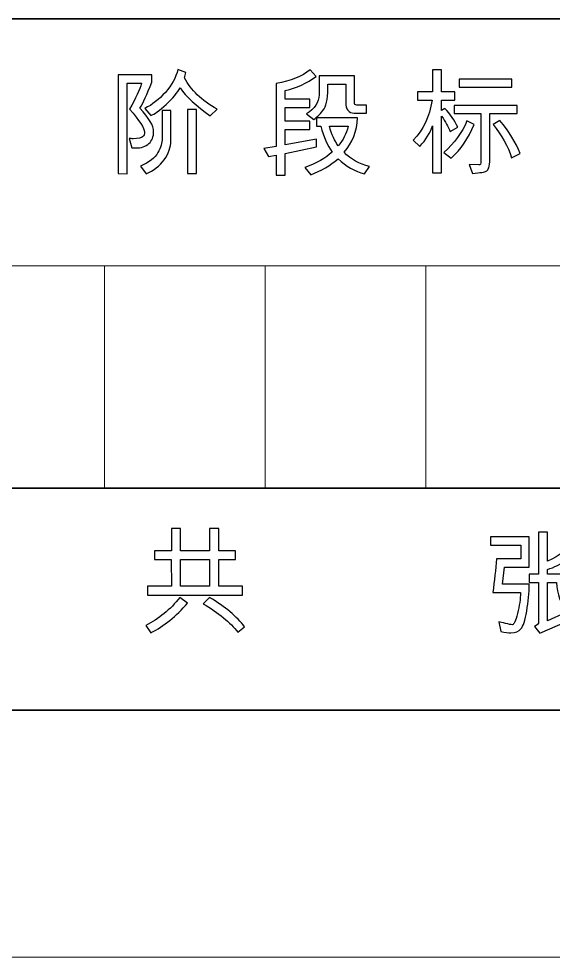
# Model space of a CAD drawing. Header units: millimetres. Extents: x -945 to 945, y -155 to 148.
# Drawn here: x 838.27 to 859.89, y -148.5 to -110.5 of the extents above; entities that cross this region are included whole.
import ezdxf

# ---------------------------------------------------------------- set-up
doc = ezdxf.new("R2010")
doc.units = ezdxf.units.MM
doc.header["$MEASUREMENT"] = 0
doc.layers.add('layer 1', color=7, linetype='Continuous')

msp = doc.modelspace()

# ---------------------------------------------------------------- linework, layer by layer
at = {"layer": 'layer 1', "lineweight": 35}
for points in [[(885.2319, -110.5), (885.2319, -110.5), (755.2319, -110.5), (755.2319, -110.5)], [(935.2319, -129.5), (935.2319, -129.5), (835.2319, -129.5), (835.2319, -129.5)], [(535.2319, -138.5), (535.2319, -138.5), (935.2319, -138.5), (935.2319, -138.5)], [(935.2319, -138.5), (935.2319, -138.5), (755.2319, -138.5), (755.2319, -138.5)]]:
    msp.add_open_spline(points, degree=3, dxfattribs=at)
at = {"layer": 'layer 1', "color": 3}
for points, knots in [([(843.1697, -114.1192), (843.5405, -114.5175), (843.7255, -114.8365), (843.7255, -115.0772), (843.7255, -115.2732), (843.662, -115.4315), (843.5342, -115.5515), (843.4064, -115.6714), (843.223, -115.7318), (842.9839, -115.7318), (842.9423, -115.7318), (842.8977, -115.7302), (842.8483, -115.7271), (842.8483, -115.7271), (842.7362, -115.3461), (842.7362, -115.3461), (842.7879, -115.3539), (842.8404, -115.357), (842.8945, -115.357), (843.1038, -115.357), (843.2332, -115.332), (843.281, -115.2802), (843.3296, -115.2293), (843.3539, -115.1642), (843.3539, -115.0866), (843.3539, -114.9259), (843.1524, -114.6186), (842.7495, -114.1655), (842.9964, -113.7234), (843.1595, -113.3706), (843.2387, -113.1088), (843.2387, -113.1088), (842.6507, -113.1088), (842.6507, -113.1088), (842.6507, -113.1088), (842.6507, -116.7814), (842.6507, -116.7814), (842.6507, -116.7814), (842.2948, -116.772), (842.2948, -116.772), (842.2948, -116.772), (842.2948, -112.7693), (842.2948, -112.7693), (842.2948, -112.7693), (843.6526, -112.7693), (843.6526, -112.7693), (843.6526, -112.7693), (843.6526, -113.0657), (843.6526, -113.0657), (843.4534, -113.5658), (843.2927, -113.9178), (843.1697, -114.1192)], [0, 0, 0, 0, 0.0588235, 0.0588235, 0.0588235, 0.1176471, 0.1176471, 0.1176471, 0.1764706, 0.1764706, 0.1764706, 0.2352941, 0.2352941, 0.2352941, 0.2941176, 0.2941176, 0.2941176, 0.3529412, 0.3529412, 0.3529412, 0.4117647, 0.4117647, 0.4117647, 0.4705882, 0.4705882, 0.4705882, 0.5294118, 0.5294118, 0.5294118, 0.5882353, 0.5882353, 0.5882353, 0.6470588, 0.6470588, 0.6470588, 0.7058824, 0.7058824, 0.7058824, 0.7647059, 0.7647059, 0.7647059, 0.8235294, 0.8235294, 0.8235294, 0.8823529, 0.8823529, 0.8823529, 0.9411765, 0.9411765, 0.9411765, 1, 1, 1, 1]), ([(846.2912, -114.1561), (846.2912, -114.1561), (846.0153, -114.4297), (846.0153, -114.4297), (845.4415, -114.0314), (845.0346, -113.652), (844.7963, -113.2906), (844.6905, -113.4913), (844.5031, -113.7163), (844.2334, -113.9672), (843.9638, -114.2172), (843.7545, -114.3685), (843.6063, -114.4203), (843.6063, -114.4203), (843.3719, -114.1286), (843.3719, -114.1286), (843.6706, -113.9821), (843.9465, -113.7657), (844.1997, -113.4811), (844.4537, -113.1966), (844.6223, -112.8854), (844.7061, -112.5483), (844.7061, -112.5483), (845.0323, -112.68), (845.0323, -112.68), (845.0323, -112.68), (844.975, -112.8955), (844.975, -112.8955), (845.2259, -113.3871), (845.6649, -113.8072), (846.2912, -114.1561)], [0, 0, 0, 0, 0.1, 0.1, 0.1, 0.2, 0.2, 0.2, 0.3, 0.3, 0.3, 0.4, 0.4, 0.4, 0.5, 0.5, 0.5, 0.6, 0.6, 0.6, 0.7, 0.7, 0.7, 0.8, 0.8, 0.8, 0.9, 0.9, 0.9, 1, 1, 1, 1]), ([(850.3078, -115.6902), (850.3078, -115.6902), (849.0426, -115.9544), (849.0426, -115.9544), (849.0426, -115.9544), (849.0426, -116.8292), (849.0426, -116.8292), (849.0426, -116.8292), (848.6882, -116.8292), (848.6882, -116.8292), (848.6882, -116.8292), (848.6882, -116.0187), (848.6882, -116.0187), (848.6882, -116.0187), (848.3692, -116.0759), (848.3692, -116.0759), (848.3692, -116.0759), (848.1763, -115.7521), (848.1763, -115.7521), (848.1763, -115.7521), (848.6843, -115.6675), (848.6843, -115.6675), (848.6843, -115.6675), (848.6843, -113.1182), (848.6843, -113.1182), (849.2597, -113.0171), (849.7191, -112.8352), (850.0617, -112.5718), (850.0617, -112.5718), (850.2937, -112.8313), (850.2937, -112.8313), (849.9284, -113.108), (849.5106, -113.3008), (849.0426, -113.4098), (849.0426, -113.4098), (849.0426, -113.7524), (849.0426, -113.7524), (849.0426, -113.7524), (850.0436, -113.7524), (850.0436, -113.7524), (850.0436, -113.7524), (850.0483, -114.0965), (850.0483, -114.0965), (850.0483, -114.0965), (849.0426, -114.0965), (849.0426, -114.0965), (849.0426, -114.0965), (849.0426, -114.6452), (849.0426, -114.6452), (849.0426, -114.6452), (850.0483, -114.6452), (850.0483, -114.6452), (850.0483, -114.6452), (850.0483, -114.9855), (850.0483, -114.9855), (850.0483, -114.9855), (849.0426, -114.9855), (849.0426, -114.9855), (849.0426, -114.9855), (849.0426, -115.6055), (849.0426, -115.6055), (849.0426, -115.6055), (850.3078, -115.3759), (850.3078, -115.3759), (850.3078, -115.3759), (850.3078, -115.6902), (850.3078, -115.6902)], [0, 0, 0, 0, 0.0454545, 0.0454545, 0.0454545, 0.0909091, 0.0909091, 0.0909091, 0.1363636, 0.1363636, 0.1363636, 0.1818182, 0.1818182, 0.1818182, 0.2272727, 0.2272727, 0.2272727, 0.2727273, 0.2727273, 0.2727273, 0.3181818, 0.3181818, 0.3181818, 0.3636364, 0.3636364, 0.3636364, 0.4090909, 0.4090909, 0.4090909, 0.4545455, 0.4545455, 0.4545455, 0.5, 0.5, 0.5, 0.5454545, 0.5454545, 0.5454545, 0.5909091, 0.5909091, 0.5909091, 0.6363636, 0.6363636, 0.6363636, 0.6818182, 0.6818182, 0.6818182, 0.7272727, 0.7272727, 0.7272727, 0.7727273, 0.7727273, 0.7727273, 0.8181818, 0.8181818, 0.8181818, 0.8636364, 0.8636364, 0.8636364, 0.9090909, 0.9090909, 0.9090909, 0.9545455, 0.9545455, 0.9545455, 1, 1, 1, 1]), ([(852.3382, -114.3215), (852.3382, -114.3215), (851.8302, -114.3215), (851.8302, -114.3215), (851.7259, -114.3215), (851.6444, -114.2823), (851.5856, -114.2031), (851.5268, -114.1247), (851.497, -114.026), (851.497, -113.9084), (851.497, -113.9084), (851.497, -113.1503), (851.497, -113.1503), (851.497, -113.1503), (850.7672, -113.1503), (850.7672, -113.1503), (850.7868, -113.6371), (850.7374, -113.9687), (850.6175, -114.1459), (850.4983, -114.3231), (850.3588, -114.4681), (850.1996, -114.581), (850.1996, -114.581), (849.9033, -114.3536), (849.9033, -114.3536), (850.2451, -114.1443), (850.416, -113.8856), (850.416, -113.5776), (850.416, -113.5776), (850.416, -112.8062), (850.416, -112.8062), (850.416, -112.8062), (851.8443, -112.8062), (851.8443, -112.8062), (851.8443, -112.8062), (851.8443, -113.8896), (851.8443, -113.8896), (851.8443, -113.9585), (851.8788, -113.993), (851.9478, -113.993), (851.9478, -113.993), (852.3382, -113.993), (852.3382, -113.993), (852.3382, -113.993), (852.3382, -114.3215), (852.3382, -114.3215)], [0, 0, 0, 0, 0.0666667, 0.0666667, 0.0666667, 0.1333333, 0.1333333, 0.1333333, 0.2, 0.2, 0.2, 0.2666667, 0.2666667, 0.2666667, 0.3333333, 0.3333333, 0.3333333, 0.4, 0.4, 0.4, 0.4666667, 0.4666667, 0.4666667, 0.5333333, 0.5333333, 0.5333333, 0.6, 0.6, 0.6, 0.6666667, 0.6666667, 0.6666667, 0.7333333, 0.7333333, 0.7333333, 0.8, 0.8, 0.8, 0.8666667, 0.8666667, 0.8666667, 0.9333333, 0.9333333, 0.9333333, 1, 1, 1, 1]), ([(856.0333, -114.8914), (856.0333, -114.8914), (855.7229, -115.0654), (855.7229, -115.0654), (855.6406, -114.8694), (855.5246, -114.6641), (855.3764, -114.4477), (855.3764, -114.4477), (855.367, -114.4477), (855.367, -114.4477), (855.367, -114.4477), (855.367, -116.7446), (855.367, -116.7446), (855.367, -116.7446), (855.0088, -116.7446), (855.0088, -116.7446), (855.0088, -116.7446), (855.0088, -114.8295), (855.0088, -114.8295), (855.0088, -114.8295), (854.9994, -114.8295), (854.9994, -114.8295), (854.917, -115.1203), (854.7461, -115.4009), (854.4875, -115.6722), (854.4875, -115.6722), (854.2233, -115.4174), (854.2233, -115.4174), (854.6309, -115.0051), (854.8849, -114.4665), (854.986, -113.8002), (854.986, -113.8002), (854.3981, -113.8002), (854.3981, -113.8002), (854.3981, -113.8002), (854.3981, -113.456), (854.3981, -113.456), (854.3981, -113.456), (855.0088, -113.456), (855.0088, -113.456), (855.0088, -113.456), (855.0088, -112.5671), (855.0088, -112.5671), (855.0088, -112.5671), (855.367, -112.5671), (855.367, -112.5671), (855.367, -112.5671), (855.367, -113.456), (855.367, -113.456), (855.367, -113.456), (855.9024, -113.456), (855.9024, -113.456), (855.9024, -113.456), (855.9024, -113.8002), (855.9024, -113.8002), (855.9024, -113.8002), (855.367, -113.8002), (855.367, -113.8002), (855.367, -113.8002), (855.367, -114.2141), (855.367, -114.2141), (855.367, -114.2141), (855.5026, -114.1286), (855.5026, -114.1286), (855.7276, -114.3646), (855.9048, -114.6186), (856.0333, -114.8914)], [0, 0, 0, 0, 0.0454545, 0.0454545, 0.0454545, 0.0909091, 0.0909091, 0.0909091, 0.1363636, 0.1363636, 0.1363636, 0.1818182, 0.1818182, 0.1818182, 0.2272727, 0.2272727, 0.2272727, 0.2727273, 0.2727273, 0.2727273, 0.3181818, 0.3181818, 0.3181818, 0.3636364, 0.3636364, 0.3636364, 0.4090909, 0.4090909, 0.4090909, 0.4545455, 0.4545455, 0.4545455, 0.5, 0.5, 0.5, 0.5454545, 0.5454545, 0.5454545, 0.5909091, 0.5909091, 0.5909091, 0.6363636, 0.6363636, 0.6363636, 0.6818182, 0.6818182, 0.6818182, 0.7272727, 0.7272727, 0.7272727, 0.7727273, 0.7727273, 0.7727273, 0.8181818, 0.8181818, 0.8181818, 0.8636364, 0.8636364, 0.8636364, 0.9090909, 0.9090909, 0.9090909, 0.9545455, 0.9545455, 0.9545455, 1, 1, 1, 1]), ([(858.2173, -113.2632), (858.2173, -113.2632), (856.0859, -113.2632), (856.0859, -113.2632), (856.0859, -113.2632), (856.0859, -112.9394), (856.0859, -112.9394), (856.0859, -112.9394), (858.2173, -112.9394), (858.2173, -112.9394), (858.2173, -112.9394), (858.2173, -113.2632), (858.2173, -113.2632)], [0, 0, 0, 0, 0.25, 0.25, 0.25, 0.5, 0.5, 0.5, 0.75, 0.75, 0.75, 1, 1, 1, 1]), ([(844.4239, -115.4307), (844.4239, -115.6988), (844.333, -115.9575), (844.1504, -116.2068), (843.9685, -116.4569), (843.727, -116.6482), (843.4276, -116.7814), (843.4276, -116.7814), (843.1979, -116.4624), (843.1979, -116.4624), (843.5514, -116.3119), (843.785, -116.1316), (843.8979, -115.9215), (844.0116, -115.7106), (844.068, -115.5201), (844.068, -115.3508), (844.068, -115.3508), (844.068, -114.2094), (844.068, -114.2094), (844.068, -114.2094), (844.4239, -114.2094), (844.4239, -114.2094), (844.4239, -114.2094), (844.4239, -115.4307), (844.4239, -115.4307)], [0, 0, 0, 0, 0.125, 0.125, 0.125, 0.25, 0.25, 0.25, 0.375, 0.375, 0.375, 0.5, 0.5, 0.5, 0.625, 0.625, 0.625, 0.75, 0.75, 0.75, 0.875, 0.875, 0.875, 1, 1, 1, 1]), ([(845.4595, -116.7673), (845.4595, -116.7673), (845.1012, -116.7673), (845.1012, -116.7673), (845.1012, -116.7673), (845.1012, -114.1702), (845.1012, -114.1702), (845.1012, -114.1702), (845.4595, -114.1702), (845.4595, -114.1702), (845.4595, -114.1702), (845.4595, -116.7673), (845.4595, -116.7673)], [0, 0, 0, 0, 0.25, 0.25, 0.25, 0.5, 0.5, 0.5, 0.75, 0.75, 0.75, 1, 1, 1, 1]), ([(858.4329, -114.3309), (858.4329, -114.3309), (857.3237, -114.3309), (857.3237, -114.3309), (857.3237, -114.3309), (857.3237, -116.1747), (857.3237, -116.1747), (857.3237, -116.3432), (857.3103, -116.4624), (857.2845, -116.5321), (857.2586, -116.6019), (857.2218, -116.6497), (857.1747, -116.6772), (857.1269, -116.7038), (856.9427, -116.732), (856.6213, -116.7626), (856.6213, -116.7626), (856.4904, -116.4004), (856.4904, -116.4004), (856.4904, -116.4004), (856.8855, -116.4185), (856.8855, -116.4185), (856.9388, -116.4185), (856.9654, -116.3714), (856.9654, -116.2781), (856.9654, -116.2781), (856.9654, -114.3309), (856.9654, -114.3309), (856.9654, -114.3309), (855.8789, -114.3309), (855.8789, -114.3309), (855.8789, -114.3309), (855.8789, -114.0071), (855.8789, -114.0071), (855.8789, -114.0071), (858.4329, -114.0071), (858.4329, -114.0071), (858.4329, -114.0071), (858.4329, -114.3309), (858.4329, -114.3309)], [0, 0, 0, 0, 0.0769231, 0.0769231, 0.0769231, 0.1538462, 0.1538462, 0.1538462, 0.2307692, 0.2307692, 0.2307692, 0.3076923, 0.3076923, 0.3076923, 0.3846154, 0.3846154, 0.3846154, 0.4615385, 0.4615385, 0.4615385, 0.5384615, 0.5384615, 0.5384615, 0.6153846, 0.6153846, 0.6153846, 0.6923077, 0.6923077, 0.6923077, 0.7692308, 0.7692308, 0.7692308, 0.8461538, 0.8461538, 0.8461538, 0.9230769, 0.9230769, 0.9230769, 1, 1, 1, 1]), ([(852.4573, -116.4804), (852.4573, -116.4804), (852.2598, -116.7767), (852.2598, -116.7767), (851.8568, -116.6709), (851.4994, -116.4671), (851.1874, -116.166), (850.866, -116.4381), (850.4983, -116.6544), (850.0852, -116.8136), (850.0852, -116.8136), (849.8414, -116.5172), (849.8414, -116.5172), (850.3251, -116.3503), (850.6919, -116.1433), (850.9412, -115.8972), (850.7546, -115.6322), (850.6049, -115.2841), (850.4912, -114.8522), (850.4912, -114.8522), (850.3078, -114.8475), (850.3078, -114.8475), (850.3078, -114.8475), (850.3125, -114.5096), (850.3125, -114.5096), (850.3125, -114.5096), (851.9776, -114.5096), (851.9776, -114.5096), (851.9517, -115.0599), (851.7675, -115.5232), (851.4265, -115.9019), (851.7032, -116.188), (852.0473, -116.3808), (852.4573, -116.4804)], [0, 0, 0, 0, 0.0909091, 0.0909091, 0.0909091, 0.1818182, 0.1818182, 0.1818182, 0.2727273, 0.2727273, 0.2727273, 0.3636364, 0.3636364, 0.3636364, 0.4545455, 0.4545455, 0.4545455, 0.5454545, 0.5454545, 0.5454545, 0.6363636, 0.6363636, 0.6363636, 0.7272727, 0.7272727, 0.7272727, 0.8181818, 0.8181818, 0.8181818, 0.9090909, 0.9090909, 0.9090909, 1, 1, 1, 1]), ([(856.6918, -114.7832), (856.4637, -115.339), (856.1525, -115.7937), (855.7574, -116.1472), (855.7574, -116.1472), (855.4658, -115.9113), (855.4658, -115.9113), (855.8914, -115.5373), (856.2027, -115.1093), (856.4002, -114.6272), (856.4002, -114.6272), (856.6918, -114.7832), (856.6918, -114.7832)], [0, 0, 0, 0, 0.25, 0.25, 0.25, 0.5, 0.5, 0.5, 0.75, 0.75, 0.75, 1, 1, 1, 1]), ([(858.5458, -115.9497), (858.5458, -115.9497), (858.2079, -116.1316), (858.2079, -116.1316), (858.0566, -115.6628), (857.805, -115.2152), (857.4546, -114.7879), (857.4546, -114.7879), (857.7329, -114.6131), (857.7329, -114.6131), (858.1091, -115.074), (858.3804, -115.5201), (858.5458, -115.9497)], [0, 0, 0, 0, 0.25, 0.25, 0.25, 0.5, 0.5, 0.5, 0.75, 0.75, 0.75, 1, 1, 1, 1]), ([(851.5958, -114.8522), (851.5958, -114.8522), (850.8338, -114.8522), (850.8338, -114.8522), (850.9287, -115.1893), (851.0478, -115.4542), (851.1921, -115.6471), (851.3865, -115.419), (851.5213, -115.154), (851.5958, -114.8522)], [0, 0, 0, 0, 0.3333333, 0.3333333, 0.3333333, 0.6666667, 0.6666667, 0.6666667, 1, 1, 1, 1]), ([(847.3256, -133.4775), (847.3256, -133.4775), (847.3146, -133.8358), (847.3146, -133.8358), (847.3146, -133.8358), (843.4812, -133.8358), (843.4812, -133.8358), (843.4812, -133.8358), (843.4812, -133.4775), (843.4812, -133.4775), (843.4812, -133.4775), (844.4415, -133.4775), (844.4415, -133.4775), (844.4415, -133.4775), (844.4321, -132.4004), (844.4321, -132.4004), (844.4321, -132.4004), (843.7548, -132.4004), (843.7548, -132.4004), (843.7548, -132.4004), (843.7548, -132.0422), (843.7548, -132.0422), (843.7548, -132.0422), (844.4502, -132.0422), (844.4502, -132.0422), (844.4502, -132.0422), (844.4502, -131.1391), (844.4502, -131.1391), (844.4502, -131.1391), (844.8084, -131.1391), (844.8084, -131.1391), (844.8084, -131.1391), (844.8084, -132.0422), (844.8084, -132.0422), (844.8084, -132.0422), (845.9843, -132.0422), (845.9843, -132.0422), (845.9843, -132.0422), (845.9843, -131.1391), (845.9843, -131.1391), (845.9843, -131.1391), (846.3566, -131.1391), (846.3566, -131.1391), (846.3566, -131.1391), (846.3566, -132.0422), (846.3566, -132.0422), (846.3566, -132.0422), (847.0386, -132.0422), (847.0386, -132.0422), (847.0386, -132.0422), (847.0386, -132.4004), (847.0386, -132.4004), (847.0386, -132.4004), (846.3566, -132.4004), (846.3566, -132.4004), (846.3566, -132.4004), (846.3566, -133.4775), (846.3566, -133.4775), (846.3566, -133.4775), (847.3256, -133.4775), (847.3256, -133.4775)], [0, 0, 0, 0, 0.05, 0.05, 0.05, 0.1, 0.1, 0.1, 0.15, 0.15, 0.15, 0.2, 0.2, 0.2, 0.25, 0.25, 0.25, 0.3, 0.3, 0.3, 0.35, 0.35, 0.35, 0.4, 0.4, 0.4, 0.45, 0.45, 0.45, 0.5, 0.5, 0.5, 0.55, 0.55, 0.55, 0.6, 0.6, 0.6, 0.65, 0.65, 0.65, 0.7, 0.7, 0.7, 0.75, 0.75, 0.75, 0.8, 0.8, 0.8, 0.85, 0.85, 0.85, 0.9, 0.9, 0.9, 0.95, 0.95, 0.95, 1, 1, 1, 1]), ([(858.9166, -133.3883), (858.915, -133.7465), (858.8821, -134.1118), (858.817, -134.4826), (858.752, -134.8542), (858.6744, -135.0941), (858.585, -135.203), (858.4948, -135.3112), (858.36, -135.3661), (858.1797, -135.3661), (858.0754, -135.3661), (857.9367, -135.3457), (857.7634, -135.3065), (857.7634, -135.3065), (857.6945, -134.9161), (857.6945, -134.9161), (857.7501, -134.9263), (857.8395, -134.949), (857.9633, -134.9835), (858.0872, -135.018), (858.1813, -135.0353), (858.244, -135.0353), (858.2973, -135.0353), (858.3639, -134.8832), (858.4431, -134.5782), (858.5231, -134.2733), (858.563, -133.9911), (858.563, -133.7308), (858.563, -133.7308), (857.4444, -133.7308), (857.4444, -133.7308), (857.5071, -133.2589), (857.5581, -132.8027), (857.5957, -132.3621), (857.5957, -132.3621), (858.5748, -132.3621), (858.5748, -132.3621), (858.5748, -132.3621), (858.5748, -131.8173), (858.5748, -131.8173), (858.5748, -131.8173), (857.3456, -131.8173), (857.3456, -131.8173), (857.3456, -131.8173), (857.3456, -131.4731), (857.3456, -131.4731), (857.3456, -131.4731), (858.9119, -131.4731), (858.9119, -131.4731), (858.9119, -131.4731), (858.9119, -132.7062), (858.9119, -132.7062), (858.9119, -132.7062), (857.9155, -132.7062), (857.9155, -132.7062), (857.9155, -132.7062), (857.8348, -133.3883), (857.8348, -133.3883), (857.8348, -133.3883), (858.9166, -133.3883), (858.9166, -133.3883)], [0, 0, 0, 0, 0.05, 0.05, 0.05, 0.1, 0.1, 0.1, 0.15, 0.15, 0.15, 0.2, 0.2, 0.2, 0.25, 0.25, 0.25, 0.3, 0.3, 0.3, 0.35, 0.35, 0.35, 0.4, 0.4, 0.4, 0.45, 0.45, 0.45, 0.5, 0.5, 0.5, 0.55, 0.55, 0.55, 0.6, 0.6, 0.6, 0.65, 0.65, 0.65, 0.7, 0.7, 0.7, 0.75, 0.75, 0.75, 0.8, 0.8, 0.8, 0.85, 0.85, 0.85, 0.9, 0.9, 0.9, 0.95, 0.95, 0.95, 1, 1, 1, 1]), ([(861.4886, -135.0353), (861.4886, -135.0353), (861.2542, -135.2877), (861.2542, -135.2877), (860.9485, -135.1191), (860.6749, -134.8659), (860.4335, -134.5265), (860.192, -134.1871), (860.0548, -133.7873), (860.0211, -133.3263), (860.0211, -133.3263), (859.6558, -133.3263), (859.6558, -133.3263), (859.6558, -133.3263), (859.6558, -134.8746), (859.6558, -134.8746), (859.6558, -134.8746), (860.37, -134.5602), (860.37, -134.5602), (860.37, -134.5602), (860.37, -134.9318), (860.37, -134.9318), (860.37, -134.9318), (859.3438, -135.3778), (859.3438, -135.3778), (859.3438, -135.3778), (859.1322, -135.1089), (859.1322, -135.1089), (859.2427, -135.0643), (859.2976, -135.0023), (859.2976, -134.9224), (859.2976, -134.9224), (859.2976, -133.3263), (859.2976, -133.3263), (859.2976, -133.3263), (858.9166, -133.3263), (858.9166, -133.3263), (858.9166, -133.3263), (858.9166, -132.9845), (858.9166, -132.9845), (858.9166, -132.9845), (859.2976, -132.9845), (859.2976, -132.9845), (859.2976, -132.9845), (859.2976, -131.2897), (859.2976, -131.2897), (859.2976, -131.2897), (859.6558, -131.2897), (859.6558, -131.2897), (859.6558, -131.2897), (859.6558, -132.4609), (859.6558, -132.4609), (860.134, -132.2571), (860.5691, -131.9294), (860.9626, -131.4778), (860.9626, -131.4778), (861.2158, -131.7279), (861.2158, -131.7279), (860.718, -132.279), (860.1983, -132.6349), (859.6558, -132.7964), (859.6558, -132.7964), (859.6558, -132.9845), (859.6558, -132.9845), (859.6558, -132.9845), (861.353, -132.9845), (861.353, -132.9845), (861.353, -132.9845), (861.353, -133.3263), (861.353, -133.3263), (861.353, -133.3263), (860.3472, -133.3263), (860.3472, -133.3263), (860.4029, -134.0036), (860.7831, -134.5727), (861.4886, -135.0353)], [0, 0, 0, 0, 0.04, 0.04, 0.04, 0.08, 0.08, 0.08, 0.12, 0.12, 0.12, 0.16, 0.16, 0.16, 0.2, 0.2, 0.2, 0.24, 0.24, 0.24, 0.28, 0.28, 0.28, 0.32, 0.32, 0.32, 0.36, 0.36, 0.36, 0.4, 0.4, 0.4, 0.44, 0.44, 0.44, 0.48, 0.48, 0.48, 0.52, 0.52, 0.52, 0.56, 0.56, 0.56, 0.6, 0.6, 0.6, 0.64, 0.64, 0.64, 0.68, 0.68, 0.68, 0.72, 0.72, 0.72, 0.76, 0.76, 0.76, 0.8, 0.8, 0.8, 0.84, 0.84, 0.84, 0.88, 0.88, 0.88, 0.92, 0.92, 0.92, 0.96, 0.96, 0.96, 1, 1, 1, 1]), ([(845.9843, -133.4775), (845.9843, -133.4775), (845.9843, -132.4004), (845.9843, -132.4004), (845.9843, -132.4004), (844.8084, -132.4004), (844.8084, -132.4004), (844.8084, -132.4004), (844.8084, -133.4775), (844.8084, -133.4775), (844.8084, -133.4775), (845.9843, -133.4775), (845.9843, -133.4775)], [0, 0, 0, 0, 0.25, 0.25, 0.25, 0.5, 0.5, 0.5, 0.75, 0.75, 0.75, 1, 1, 1, 1]), ([(845.0953, -134.1642), (844.6391, -134.6895), (844.1444, -135.0901), (843.6098, -135.3676), (843.6098, -135.3676), (843.4075, -135.0665), (843.4075, -135.0665), (843.9343, -134.8047), (844.3953, -134.4261), (844.7904, -133.9299), (844.7904, -133.9299), (845.0953, -134.1642), (845.0953, -134.1642)], [0, 0, 0, 0, 0.25, 0.25, 0.25, 0.5, 0.5, 0.5, 0.75, 0.75, 0.75, 1, 1, 1, 1]), ([(847.404, -135.1198), (847.404, -135.1198), (847.1327, -135.3401), (847.1327, -135.3401), (846.8192, -134.9388), (846.3527, -134.5562), (845.7342, -134.1917), (845.7342, -134.1917), (845.989, -133.9299), (845.989, -133.9299), (846.6232, -134.3108), (847.0943, -134.7075), (847.404, -135.1198)], [0, 0, 0, 0, 0.25, 0.25, 0.25, 0.5, 0.5, 0.5, 0.75, 0.75, 0.75, 1, 1, 1, 1])]:
    msp.add_open_spline(points, degree=3, knots=knots, dxfattribs=at)
at = {"layer": 'layer 1', "lineweight": 18}
for points in [[(885.2319, -120.5), (885.2319, -120.5), (835.2319, -120.5), (835.2319, -120.5)], [(841.7319, -120.5), (841.7319, -120.5), (841.7319, -129.5), (841.7319, -129.5)], [(848.2319, -120.5), (848.2319, -120.5), (848.2319, -129.5), (848.2319, -129.5)], [(854.7319, -120.5), (854.7319, -120.5), (854.7319, -129.5), (854.7319, -129.5)], [(525.2319, -148.5), (525.2319, -148.5), (945.2319, -148.5), (945.2319, -148.5)]]:
    msp.add_open_spline(points, degree=3, dxfattribs=at)

doc.saveas('drawing.dxf')
